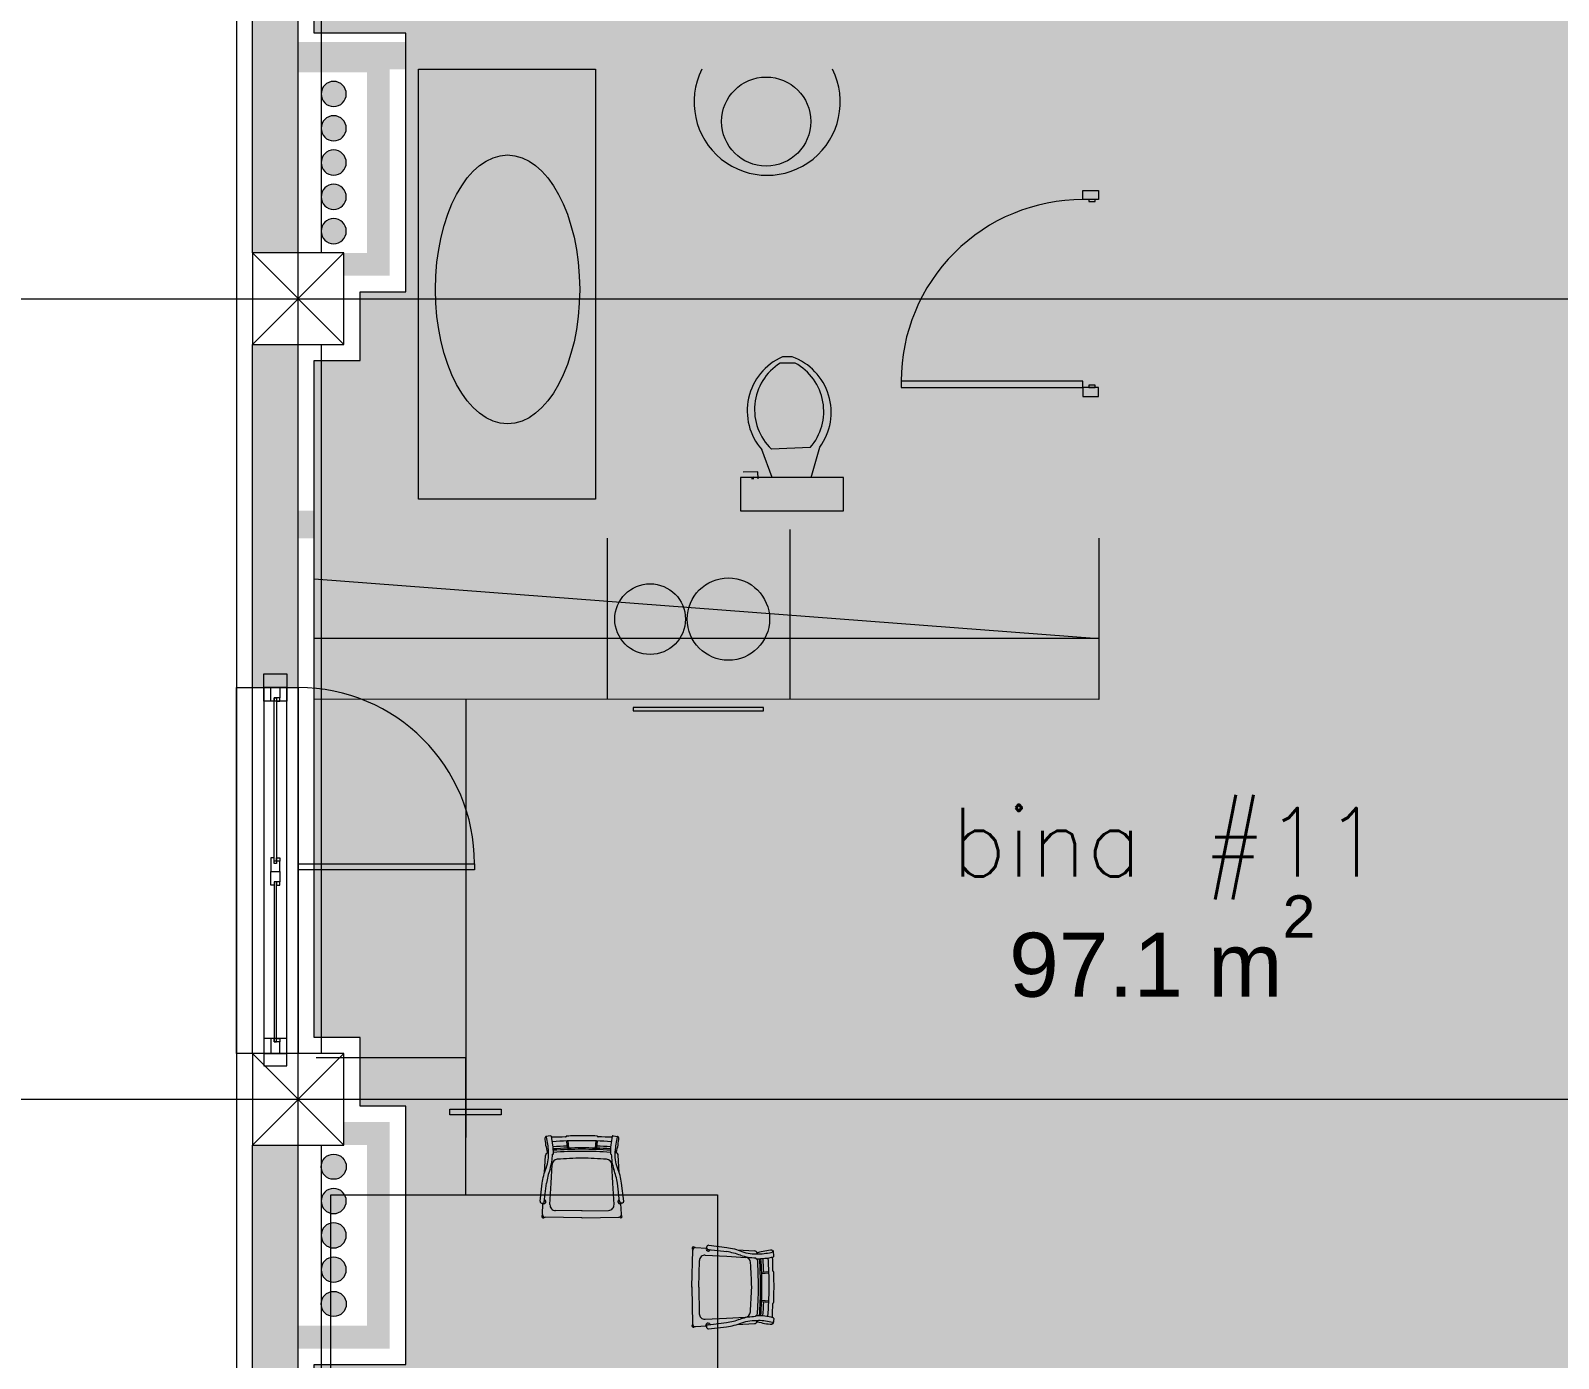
# Model space of a CAD drawing. Header units: millimetres. Extents: x 476571643 to 477489869, y 4620928210 to 4621294454.
# Drawn here: x 477215731 to 477222410, y 4621173994 to 4621179799 of the extents above; entities that cross this region are included whole.
import ezdxf

# ---------------------------------------------------------------- set-up
doc = ezdxf.new("R2010")
doc.units = ezdxf.units.MM
doc.header["$MEASUREMENT"] = 0
for name, color, linetype, lineweight in [('0. gagebebi_Pen_No__6', 6, 'Continuous', 0), ('0_Pen_No__7_Pen_No__7_Pen_No__7', 7, 'Continuous', 0), ('2D Drafting - General_Pen_No__1_Pen_No__7', 7, 'Continuous', 0), ('2D Drafting - General_Pen_No__250_Pen_No__7_Pen_No__7', 7, 'Continuous', 0), ('2D Drafting - General_Pen_No__7_Pen_No__7_Pen_No__7', 7, 'Continuous', 0), ('Annotation - Text_Pen_No__7_Pen_No__142', 142, 'Continuous', 0), ('Doors_Pen_No__7_Pen_No__7_Pen_No__7', 7, 'Continuous', 0), ('G-Anno-Nplt_Pen_No__142', 142, 'Continuous', 0), ('G-Anno-Nplt_Pen_No__151', 151, 'Continuous', 0), ('G-Anno-Nplt_Pen_No__4', 7, 'Continuous', 0), ('kar-panjara_Pen_No__7_Pen_No__7_Pen_No__7', 7, 'Continuous', 0), ('New_0_Pen_No__7', 7, 'Continuous', 0), ('New_reg_nak_Pen_No__7', 7, 'Continuous', 0), ('shaxtebi da milebi_Pen_No__1_Pen_No__1_Pen_No__1', 1, 'Continuous', 0), ('shaxtebi da milebi_Pen_No__5_Pen_No__5_Pen_No__5', 5, 'Continuous', 0), ('zoma_Pen_No__142', 142, 'Continuous', 0), ('zoma_Pen_No__5_Pen_No__5', 5, 'Continuous', 0)]:
    doc.layers.add(name, color=color, linetype=linetype, lineweight=lineweight)
doc.layers.add('shaxtebi da milebi_Pen_No__5_Pen_No__5_Pen_No__252', color=7, linetype='Continuous', lineweight=0, true_color=0x666666)
doc.layers.add('zoma', color=7, linetype='Continuous')
doc.styles.add('GENERATED_STYLE_1', font='arial.ttf')
doc.styles.add('GENERATED_STYLE_2', font='arial.ttf')
doc.dimstyles.new('GENERATED_STYLE__7', dxfattribs={"dimtxt": 200, "dimasz": 64.421331, "dimexe": 0.18, "dimexo": 3, "dimgap": 0.09, "dimtad": 1, "dimlfac": 0.001, "dimzin": 0, "dimdsep": 46, "dimtxsty": 'GENERATED_STYLE_2', "dimblk": 'ARROWHEAD_2', "dimblk1": 'ARROWHEAD_2', "dimblk2": 'ARROWHEAD_2', "dimcen": 0.09, "dimclrd": 142, "dimclre": 142, "dimclrt": 142, "dimadec": 0, "dimazin": 0, "dimtfac": 1, "dimtdec": 4, "dimtmove": 0, "dimatfit": 3, "dimfxl": 1, "dimtolj": 1, "dimtzin": 0, "dimarcsym": 0})

# ---------------------------------------------------------------- blocks, each defined once
blk = doc.blocks.new('*D1345', base_point=(476844527.1, 4621385791))
at = {"layer": 'zoma_Pen_No__142', "color": 142, "linetype": 'Continuous', "lineweight": 0, "transparency": 16777216}
for p, q in [((477215449, 4621185568.7), (477215449, 4621185527.3)), ((477215385.5, 4621185527.3), (477215512.6, 4621185527.3)), ((477215491.4, 4621185502.8), (477215406.7, 4621185551.7)), ((477215449, 4621185527.3), (477215449, 4621178627.3)), ((477215385.5, 4621178627.3), (477215512.6, 4621178627.3)), ((477215491.4, 4621178602.8), (477215406.7, 4621178651.7))]:
    blk.add_line(p, q, dxfattribs=at)
at = {"layer": 'zoma_Pen_No__142', "color": 142, "lineweight": 0, "transparency": 16777216, "insert": (477215409, 4621181811.2), "char_height": 200, "attachment_point": 7, "rotation": 90, "style": 'GENERATED_STYLE_2'}
blk.add_mtext('\\A1;{\\pql;\\fArial CYR|b0|i0|c204|p34;6.90}', dxfattribs=at)
blk = doc.blocks.new('ARROWHEAD_2')
at = {"color": 0, "linetype": 'Continuous', "lineweight": 0}
for p, q in [((0, 0), (-1, 0)), ((-0.38, -0.66), (0.38, 0.66))]:
    blk.add_line(p, q, dxfattribs=at)
blk = doc.blocks.new('*D1346', base_point=(476844527.1, 4621385791))
at = {"layer": 'zoma_Pen_No__142', "color": 142, "linetype": 'Continuous', "lineweight": 0, "transparency": 16777216}
for p, q in [((477215385.5, 4621178627.3), (477215512.6, 4621178627.3)), ((477215491.4, 4621178602.8), (477215406.7, 4621178651.7)), ((477215449, 4621178627.3), (477215449, 4621175127.3)), ((477215491.4, 4621175102.8), (477215406.7, 4621175151.7)), ((477215385.5, 4621175127.3), (477215512.6, 4621175127.3))]:
    blk.add_line(p, q, dxfattribs=at)
at = {"layer": 'zoma_Pen_No__142', "color": 142, "lineweight": 0, "transparency": 16777216, "insert": (477215409, 4621176611.2), "char_height": 200, "attachment_point": 7, "rotation": 90, "style": 'GENERATED_STYLE_2'}
blk.add_mtext('\\A1;{\\pql;\\fArial CYR|b0|i0|c204|p34;3.50}', dxfattribs=at)
blk = doc.blocks.new('*D1349', base_point=(476844527.1, 4621385791))
at = {"layer": 'zoma_Pen_No__142', "color": 142, "linetype": 'Continuous', "lineweight": 0, "transparency": 16777216}
for p, q in [((477215005.6, 4621185727.3), (477215005.6, 4621185327.3)), ((477214942, 4621185327.3), (477215069.2, 4621185327.3)), ((477215048, 4621185302.8), (477214963.2, 4621185351.7)), ((477215005.6, 4621185327.3), (477215005.7, 4621178827.3)), ((477214942.1, 4621178827.3), (477215069.2, 4621178827.3)), ((477215048, 4621178802.8), (477214963.3, 4621178851.7)), ((477215005.7, 4621178827.3), (477215005.7, 4621178427.3))]:
    blk.add_line(p, q, dxfattribs=at)
at = {"layer": 'zoma_Pen_No__142', "color": 142, "lineweight": 0, "transparency": 16777216, "char_height": 200, "attachment_point": 7, "rotation": 90.00052, "style": 'GENERATED_STYLE_2'}
for s, insert in [('\\A1;{\\pql;\\fArial CYR|b0|i0|c204|p34;6.50}', (477214965.6, 4621181811.2)), ('\\A1;{\\pql;\\fArial CYR|b0|i0|c204|p34;0.40}', (477214965.7, 4621178851.8))]:
    blk.add_mtext(s, dxfattribs=dict(at, insert=insert))
blk = doc.blocks.new('*D1350', base_point=(476844527.1, 4621385791))
at = {"layer": 'zoma_Pen_No__142', "color": 142, "linetype": 'Continuous', "lineweight": 0, "transparency": 16777216}
for p, q in [((477214942.1, 4621178827.3), (477215069.2, 4621178827.3)), ((477215048, 4621178802.8), (477214963.3, 4621178851.7)), ((477215005.7, 4621178827.3), (477215005.7, 4621178427.3)), ((477214942.1, 4621178427.3), (477215069.2, 4621178427.3)), ((477215048.1, 4621178402.8), (477214963.3, 4621178451.7)), ((477215005.7, 4621178427.3), (477215005.7, 4621175327.3))]:
    blk.add_line(p, q, dxfattribs=at)
blk = doc.blocks.new('*D1351', base_point=(476844527.1, 4621385791))
at = {"layer": 'zoma_Pen_No__142', "color": 142, "linetype": 'Continuous', "lineweight": 0, "transparency": 16777216}
for p, q in [((477214942.1, 4621178427.3), (477215069.2, 4621178427.3)), ((477215048.1, 4621178402.8), (477214963.3, 4621178451.7)), ((477215005.7, 4621178427.3), (477215005.7, 4621175327.3)), ((477215048.1, 4621175302.8), (477214963.3, 4621175351.7))]:
    blk.add_line(p, q, dxfattribs=at)
at = {"layer": 'zoma_Pen_No__142', "color": 142, "lineweight": 0, "transparency": 16777216, "char_height": 200, "attachment_point": 7, "rotation": 90.00052, "style": 'GENERATED_STYLE_2'}
for s, insert in [('\\A1;{\\pql;\\fArial CYR|b0|i0|c204|p34;3.10}', (477214965.7, 4621176611.2)), ('\\A1;{\\pql;\\fArial CYR|b0|i0|c204|p34;0.40}', (477214965.7, 4621175351.8))]:
    blk.add_mtext(s, dxfattribs=dict(at, insert=insert))
blk = doc.blocks.new('*D1352', base_point=(476844527.1, 4621385791))
at = {"layer": 'zoma_Pen_No__142', "color": 142, "linetype": 'Continuous', "lineweight": 0, "transparency": 16777216}
for p, q in [((477215005.7, 4621178427.3), (477215005.7, 4621175327.3)), ((477215048.1, 4621175302.8), (477214963.3, 4621175351.7)), ((477214942.1, 4621175327.3), (477215069.3, 4621175327.3)), ((477215005.7, 4621175327.3), (477215005.7, 4621174927.3)), ((477215048.1, 4621174902.8), (477214963.3, 4621174951.7))]:
    blk.add_line(p, q, dxfattribs=at)
blk = doc.blocks.new('*D1353', base_point=(476844527.1, 4621385791))
at = {"layer": 'zoma_Pen_No__142', "color": 142, "linetype": 'Continuous', "lineweight": 0, "transparency": 16777216}
for p, q in [((477215005.7, 4621175327.3), (477215005.7, 4621174927.3)), ((477215048.1, 4621174902.8), (477214963.3, 4621174951.7))]:
    blk.add_line(p, q, dxfattribs=at)
blk = doc.blocks.new('*D1354', base_point=(476844527.1, 4621385791))
at = {"layer": 'zoma_Pen_No__142', "color": 142, "linetype": 'Continuous', "lineweight": 0, "transparency": 16777216}
for p, q in [((477215005.7, 4621175327.3), (477215005.7, 4621174927.3)), ((477215048.1, 4621174902.8), (477214963.3, 4621174951.7)), ((477214942.1, 4621174927.3), (477215069.3, 4621174927.3)), ((477215005.7, 4621174927.3), (477215005.8, 4621168427.3)), ((477215048.1, 4621168402.8), (477214963.4, 4621168451.7)), ((477215005.8, 4621168427.3), (477215005.8, 4621168027.3))]:
    blk.add_line(p, q, dxfattribs=at)
at = {"layer": 'zoma_Pen_No__142', "color": 142, "lineweight": 0, "transparency": 16777216, "char_height": 200, "attachment_point": 7, "rotation": 90.00052, "style": 'GENERATED_STYLE_2'}
for s, insert in [('\\A1;{\\pql;\\fArial CYR|b0|i0|c204|p34;6.50}', (477214965.7, 4621171411.2)), ('\\A1;{\\pql;\\fArial CYR|b0|i0|c204|p34;0.40}', (477214965.8, 4621168451.8))]:
    blk.add_mtext(s, dxfattribs=dict(at, insert=insert))
blk = doc.blocks.new('*D1355', base_point=(476844527.1, 4621385791))
at = {"layer": 'zoma_Pen_No__142', "color": 142, "linetype": 'Continuous', "lineweight": 0, "transparency": 16777216}
for p, q in [((477215005.7, 4621174927.3), (477215005.8, 4621168427.3)), ((477214942.2, 4621168427.3), (477215069.3, 4621168427.3)), ((477215048.1, 4621168402.8), (477214963.4, 4621168451.7)), ((477215005.8, 4621168427.3), (477215005.8, 4621168027.3)), ((477214942.2, 4621168027.3), (477215069.3, 4621168027.3)), ((477214963.4, 4621168051.7), (477215048.1, 4621168002.8)), ((477215005.8, 4621168027.3), (477215005.8, 4621167985.8))]:
    blk.add_line(p, q, dxfattribs=at)
blk = doc.blocks.new('*D1356', base_point=(476844527.1, 4621385791))
at = {"layer": 'zoma_Pen_No__142', "color": 142, "linetype": 'Continuous', "lineweight": 0, "transparency": 16777216}
for p, q in [((477214502.8, 4621185838.7), (477214502.8, 4621185797.3)), ((477214439.3, 4621185797.3), (477214566.4, 4621185797.3)), ((477214545.2, 4621185772.8), (477214460.4, 4621185821.7)), ((477214502.8, 4621185797.3), (477214503, 4621168027.3)), ((477214439.4, 4621168027.3), (477214566.6, 4621168027.3)), ((477214460.6, 4621168051.7), (477214545.4, 4621168002.8)), ((477214503, 4621168027.3), (477214503, 4621167985.8))]:
    blk.add_line(p, q, dxfattribs=at)
at = {"layer": 'zoma_Pen_No__142', "color": 142, "lineweight": 0, "transparency": 16777216, "insert": (477214462.9, 4621176570.3), "char_height": 200, "attachment_point": 7, "rotation": 90.00052, "style": 'GENERATED_STYLE_2'}
blk.add_mtext('\\A1;{\\pql;\\fArial CYR|b0|i0|c204|p34;17.77}', dxfattribs=at)
blk = doc.blocks.new('*D1381', base_point=(476844527.1, 4621385791))
at = {"layer": 'zoma_Pen_No__142', "color": 142, "linetype": 'Continuous', "lineweight": 0, "transparency": 16777216}
for p, q in [((477240444.6, 4621185727.3), (477240317.5, 4621185727.3)), ((477240423.4, 4621185702.8), (477240338.7, 4621185751.7)), ((477240381, 4621168027.3), (477240381, 4621185727.3)), ((477240444.6, 4621168027.3), (477240317.5, 4621168027.3)), ((477240338.7, 4621168051.7), (477240423.4, 4621168002.8)), ((477240381, 4621167985.8), (477240381, 4621168027.3))]:
    blk.add_line(p, q, dxfattribs=at)
at = {"layer": 'zoma_Pen_No__142', "color": 142, "lineweight": 0, "transparency": 16777216, "insert": (477240341, 4621176535.3), "char_height": 200, "attachment_point": 7, "rotation": 90, "style": 'GENERATED_STYLE_2'}
blk.add_mtext('\\A1;{\\pql;\\fArial CYR|b0|i0|c204|p34;17.70}', dxfattribs=at)

msp = doc.modelspace()

# ---------------------------------------------------------------- hatches: boundary and pattern name
at = {"layer": '2D Drafting - General_Pen_No__250_Pen_No__7_Pen_No__7', "linetype": 'Continuous', "lineweight": 0}
for points in [[(477216901.121, 4621185327.272), (477216701.121, 4621185327.272), (477216701.121, 4621178827.272), (477216901.121, 4621178827.272)], [(477220401.24, 4621179100.108), (477220401.24, 4621179850.52), (477220281.24, 4621179850.52), (477220281.24, 4621179100.105)], [(477216901.121, 4621179717.46), (477217301.121, 4621179717.46), (477217301.121, 4621178727.272), (477217201.121, 4621178727.272), (477217101.121, 4621178727.272), (477217101.121, 4621178827.272), (477217201.121, 4621178827.272), (477217201.121, 4621179617.272), (477216901.121, 4621179617.272)], [(477220281.24, 4621179750.108), (477216901.24, 4621179750.108), (477216901.24, 4621179630.108), (477220281.24, 4621179630.108)], [(477216901.121, 4621178427.272), (477216901.121, 4621176927.274), (477216701.121, 4621176927.274), (477216701.121, 4621178427.272)], [(477216901.121, 4621177580.108), (477220401.24, 4621177580.108), (477220401.24, 4621178200.108), (477220281.24, 4621178200.108), (477220281.24, 4621177700.108), (477216901.121, 4621177700.108)], [(477216901.121, 4621174037.084), (477217301.121, 4621174037.084), (477217301.121, 4621175027.272), (477217201.121, 4621175027.272), (477217101.121, 4621175027.272), (477217101.121, 4621174927.272), (477217201.121, 4621174927.272), (477217201.121, 4621174137.272), (477216901.121, 4621174137.272)], [(477216901.121, 4621174927.272), (477216701.121, 4621174927.272), (477216701.121, 4621168427.272), (477216901.121, 4621168427.272)]]:
    msp.add_hatch(color=7, dxfattribs=at).paths.add_polyline_path(points)
at = {"layer": 'G-Anno-Nplt_Pen_No__151', "linetype": 'Continuous', "lineweight": 0, "true_color": 0x1f2f3f}
msp.add_hatch(color=169, dxfattribs=at).paths.add_polyline_path([(477216971.12, 4621173967.084), (477217371.121, 4621173967.084), (477217371.121, 4621175097.272), (477217171.121, 4621175097.272), (477217171.121, 4621175397.272), (477216971.12, 4621175397.272), (477216971.12, 4621178357.272), (477217171.121, 4621178357.272), (477217171.121, 4621178527.272), (477217171.121, 4621178657.272), (477217371.121, 4621178657.272), (477217371.121, 4621179787.46), (477216971.121, 4621179787.46), (477216971.121, 4621184357.272), (477220471.302, 4621184357.272), (477220471.302, 4621185457.272), (477223531.121, 4621185457.272), (477223531.121, 4621185257.272), (477223531.121, 4621181520.891), (477223601.24, 4621181520.891), (477223601.24, 4621180170.843), (477223531.121, 4621180170.843), (477223531.121, 4621178597.272), (477223231.121, 4621178597.272), (477223231.121, 4621177617.084), (477223631.121, 4621177617.084), (477223631.121, 4621175397.272), (477223531.121, 4621175397.272), (477223531.121, 4621174857.272), (477223631.121, 4621174857.272), (477223631.121, 4621169997.272), (477216971.12, 4621169997.272)])
at = {"layer": 'shaxtebi da milebi_Pen_No__1_Pen_No__1_Pen_No__1', "linetype": 'Continuous', "lineweight": 0}
for points in [[(477217056.121, 4621178977.272, -1), (477217056.121, 4621178867.272, -1)], [(477217056.121, 4621174777.272, 1), (477217056.121, 4621174887.272, 1)]]:
    msp.add_hatch(color=1, dxfattribs=at).paths.add_polyline_path(points)
at = {"layer": 'shaxtebi da milebi_Pen_No__5_Pen_No__5_Pen_No__252', "linetype": 'Continuous', "lineweight": 0, "true_color": 0x666666}
for points in [[(477217056.121, 4621179577.272, 1), (477217056.121, 4621179467.272, 1)], [(477217056.121, 4621174177.272, -1), (477217056.121, 4621174287.272, -1)]]:
    msp.add_hatch(color=251, dxfattribs=at).paths.add_polyline_path(points)
at = {"layer": 'shaxtebi da milebi_Pen_No__5_Pen_No__5_Pen_No__5', "linetype": 'Continuous', "lineweight": 0}
for points in [[(477217056.121, 4621179427.272, 1), (477217056.121, 4621179317.272, 1)], [(477217056.121, 4621179277.272, 1), (477217056.121, 4621179167.272, 1)], [(477217056.121, 4621179127.272, 1), (477217056.121, 4621179017.272, 1)], [(477217056.121, 4621174737.272, 1), (477217056.121, 4621174627.272, 1)], [(477217056.121, 4621174587.272, 1), (477217056.121, 4621174477.272, 1)], [(477217056.121, 4621174437.272, 1), (477217056.121, 4621174327.272, 1)]]:
    msp.add_hatch(color=5, dxfattribs=at).paths.add_polyline_path(points)

# ---------------------------------------------------------------- linework, layer by layer
at = {"layer": '0. gagebebi_Pen_No__6', "color": 6, "linetype": 'Continuous', "lineweight": 0, "flags": 128}
msp.add_lwpolyline([(477216901.592, 4621176130.296), (477216901.591, 4621176156.963), (477217671.902, 4621176156.997), (477217671.903, 4621176130.33)], close=True, dxfattribs=at)
at = {"layer": '0. gagebebi_Pen_No__6', "color": 6, "linetype": 'Continuous', "lineweight": 0}
msp.add_arc((477216901.591, 4621176156.963), 770.311, 0.0025314, 89.9993517, dxfattribs=at)
at = {"layer": '0_Pen_No__7_Pen_No__7_Pen_No__7', "color": 7, "linetype": 'Continuous', "lineweight": 0}
for p, q in [((477218973.631, 4621177846.159), (477218927.312, 4621177967.214)), ((477219139.282, 4621177976.481), (477218969.706, 4621177969.067)), ((477219143.54, 4621177846.159), (477219181.675, 4621177978.334)), ((477218910.285, 4621177870.901), (477218846.694, 4621177868.121)), ((477218847.621, 4621177846.924), (477218890.015, 4621177848.778)), ((477218885.346, 4621177837.955), (477218884.883, 4621177848.553)), ((477218890.015, 4621177848.778), (477218890.478, 4621177838.179)), ((477218911.675, 4621177839.106), (477218910.285, 4621177870.901))]:
    msp.add_line(p, q, dxfattribs=at)
at = {"layer": '0_Pen_No__7_Pen_No__7_Pen_No__7', "color": 7, "linetype": 'Continuous', "lineweight": 0, "flags": 128}
for points in [[(477219060.892, 4621178372.92), (477219017.802, 4621178372.92)], [(477219073.105, 4621178345.621), (477219007.945, 4621178345.621)]]:
    msp.add_lwpolyline(points, dxfattribs=at)
msp.add_lwpolyline([(477218835.038, 4621177700.108), (477219285.475, 4621177700.108), (477219285.475, 4621177846.159), (477218835.038, 4621177846.159)], close=True, dxfattribs=at)
at = {"layer": '0_Pen_No__7_Pen_No__7_Pen_No__7', "color": 7, "linetype": 'Continuous', "lineweight": 0}
msp.add_circle((477218946.778, 4621179401.607), 194.708, dxfattribs=at)
for centre, radius, start, end in [((477218951.094, 4621179486.092), 319.521, 153.2098825, 26.7901175), ((477219122.073, 4621178136.719), 258.192, 113.8191837, 221.0340773), ((477218972.867, 4621178130.196), 258.193, 323.9724701, 70.0664543), ((477219136.276, 4621178142.371), 240.373, 122.2682773, 226.135453), ((477218958.225, 4621178134.587), 240.373, 318.871088, 61.450167)]:
    msp.add_arc(centre, radius, start, end, dxfattribs=at)
at = {"layer": '2D Drafting - General_Pen_No__1_Pen_No__7', "color": 7, "linetype": 'Continuous', "lineweight": 0}
for p, q in [((477216701.121, 4621178427.272), (477217101.121, 4621178827.272)), ((477217101.121, 4621178427.272), (477216701.121, 4621178827.272)), ((477216701.121, 4621174927.272), (477217101.121, 4621175327.272)), ((477217101.121, 4621174927.272), (477216701.121, 4621175327.272))]:
    msp.add_line(p, q, dxfattribs=at)
at = {"layer": '2D Drafting - General_Pen_No__1_Pen_No__7', "color": 7, "linetype": 'Continuous', "lineweight": 0, "flags": 128}
for points in [[(477216701.121, 4621178827.272), (477216701.121, 4621185327.272), (477217001.121, 4621185327.272), (477217001.121, 4621178827.272)], [(477216701.121, 4621178427.272), (477217101.121, 4621178427.272), (477217101.121, 4621178827.272), (477216701.121, 4621178827.272)], [(477216701.121, 4621175327.272), (477216701.121, 4621178427.272), (477217001.121, 4621178427.272), (477217001.121, 4621175327.272)], [(477216701.121, 4621174927.272), (477217101.121, 4621174927.272), (477217101.121, 4621175327.272), (477216701.121, 4621175327.272)], [(477216701.121, 4621168427.272), (477216701.121, 4621174927.272), (477217001.121, 4621174927.272), (477217001.121, 4621168427.272)]]:
    msp.add_lwpolyline(points, close=True, dxfattribs=at)
at = {"layer": '2D Drafting - General_Pen_No__7_Pen_No__7_Pen_No__7', "color": 7, "linetype": 'Continuous', "lineweight": 0}
msp.add_arc((477220331.27, 4621178266.284), 794.311, 89.9998025, 180.001484, dxfattribs=at)
at = {"layer": 'Doors_Pen_No__7_Pen_No__7_Pen_No__7', "color": 7, "linetype": 'Continuous', "lineweight": 0, "flags": 128}
for points in [[(477220399.005, 4621179100.108), (477220399.006, 4621179060.597), (477220331.273, 4621179060.595), (477220331.272, 4621179100.106)], [(477220384.606, 4621179051.707), (477220384.606, 4621179060.596), (477220357.939, 4621179060.596), (477220357.94, 4621179051.707)], [(477220331.271, 4621178239.617), (477220331.27, 4621178266.284), (477219536.959, 4621178266.263), (477219536.96, 4621178239.597)], [(477220399.005, 4621178200.108), (477220399.004, 4621178239.619), (477220331.271, 4621178239.617), (477220331.272, 4621178200.106)], [(477220384.604, 4621178239.618), (477220384.604, 4621178248.507), (477220357.937, 4621178248.507), (477220357.937, 4621178239.618)]]:
    msp.add_lwpolyline(points, close=True, dxfattribs=at)
at = {"layer": 'G-Anno-Nplt_Pen_No__4', "color": 7, "linetype": 'Continuous', "lineweight": 0, "flags": 128}
msp.add_lwpolyline([(477216971.12, 4621169997.272), (477216971.12, 4621173967.084), (477217371.121, 4621173967.084), (477217371.121, 4621175097.272), (477217171.121, 4621175097.272), (477217171.121, 4621175397.272), (477216971.12, 4621175397.272), (477216971.12, 4621178357.272), (477217171.121, 4621178357.272), (477217171.121, 4621178527.272), (477217171.121, 4621178657.272), (477217371.121, 4621178657.272), (477217371.121, 4621179787.46), (477216971.121, 4621179787.46), (477216971.121, 4621184357.272)], dxfattribs=at)
at = {"layer": 'kar-panjara_Pen_No__7_Pen_No__7_Pen_No__7', "color": 7, "linetype": 'Continuous', "lineweight": 0, "flags": 128}
for points in [[(477216751.073, 4621176867.599), (477216751.073, 4621176987.599), (477216851.073, 4621176987.599), (477216851.073, 4621176867.599)], [(477216851.072, 4621175327.272), (477216851.016, 4621176927.274), (477216751.072, 4621176927.274), (477216751.127, 4621175327.272)], [(477216820.957, 4621176927.274), (477216820.957, 4621176882.274), (477216805.957, 4621176882.274), (477216795.957, 4621176882.274), (477216795.957, 4621176867.599), (477216780.957, 4621176867.599), (477216780.957, 4621176927.274)], [(477216805.957, 4621176882.274), (477216805.957, 4621176158.433), (477216795.957, 4621176158.433), (477216795.957, 4621176882.274)], [(477216820.957, 4621176867.599), (477216820.957, 4621176882.274), (477216805.957, 4621176882.274), (477216805.957, 4621176867.599)], [(477216820.957, 4621176122.702), (477216820.957, 4621176167.702), (477216805.957, 4621176167.702), (477216795.957, 4621176167.702), (477216795.957, 4621176182.702), (477216780.957, 4621176182.702), (477216780.957, 4621176122.702)], [(477216820.957, 4621176182.702), (477216820.957, 4621176167.702), (477216805.957, 4621176167.702), (477216805.957, 4621176182.702)], [(477216820.957, 4621176122.702), (477216820.957, 4621176077.702), (477216805.957, 4621176077.702), (477216795.957, 4621176077.702), (477216795.957, 4621176062.702), (477216780.957, 4621176062.702), (477216780.957, 4621176122.702)], [(477216805.957, 4621175377.702), (477216805.957, 4621176077.702), (477216795.957, 4621176077.702), (477216795.957, 4621175377.702)], [(477216820.957, 4621176062.702), (477216820.957, 4621176077.702), (477216805.957, 4621176077.702), (477216805.957, 4621176062.702)], [(477216751.073, 4621175392.702), (477216751.073, 4621175272.702), (477216851.073, 4621175272.702), (477216851.073, 4621175392.702)], [(477216820.957, 4621175327.272), (477216820.957, 4621175377.702), (477216805.957, 4621175377.702), (477216795.957, 4621175377.702), (477216795.957, 4621175392.702), (477216780.957, 4621175392.702), (477216780.957, 4621175327.272)], [(477216820.957, 4621175392.702), (477216820.957, 4621175377.702), (477216805.957, 4621175377.702), (477216805.957, 4621175392.702)]]:
    msp.add_lwpolyline(points, close=True, dxfattribs=at)
at = {"layer": 'New_0_Pen_No__7', "color": 7, "linetype": 'Continuous', "lineweight": 0}
for p, q in [((477217978.884, 4621174959.2), (477217982.56, 4621174960.137)), ((477217982.486, 4621174960.428), (477217982.56, 4621174960.137)), ((477218004.314, 4621174966.904), (477217983.158, 4621174964.381)), ((477218073.046, 4621174965.276), (477218071.783, 4621174963.649)), ((477218073.958, 4621174944.743), (477218076.847, 4621174913.458)), ((477218080.043, 4621174945.053), (477218082.939, 4621174913.677)), ((477218201.79, 4621174945.187), (477218198.962, 4621174913.805)), ((477218207.875, 4621174944.89), (477218205.055, 4621174913.599)), ((477218208.742, 4621174965.425), (477218210.008, 4621174963.802)), ((477218277.47, 4621174967.205), (477218298.632, 4621174964.729)), ((477218299.312, 4621174960.778), (477218299.239, 4621174960.486)), ((477218302.917, 4621174959.557), (477218299.239, 4621174960.486)), ((477217978.054, 4621174807.398), (477217981.895, 4621174881.941)), ((477218014.526, 4621174887.335), (477218012.492, 4621174887.32)), ((477218267.434, 4621174887.614), (477218269.467, 4621174887.603)), ((477218304.081, 4621174807.757), (477218300.076, 4621174882.292)), ((477218006.52, 4621174760.094), (477218010.733, 4621174841.854)), ((477218276.575, 4621174760.391), (477218272.182, 4621174842.142)), ((477217976.735, 4621174679.422), (477217986.006, 4621174760.071)), ((477218001.704, 4621174666.62), (477218006.52, 4621174760.094)), ((477218281.597, 4621174666.929), (477218276.575, 4621174760.391)), ((477218305.683, 4621174679.785), (477218296.234, 4621174760.413)), ((477217981.972, 4621174685.224), (477217980.87, 4621174686.141)), ((477218300.433, 4621174685.575), (477218301.533, 4621174686.494)), ((477217968.61, 4621174624.108), (477217971.064, 4621174671.727)), ((477218140.753, 4621174608.673), (477217980.568, 4621174611.309)), ((477218142.215, 4621174639.103), (477218025.619, 4621174641.022)), ((477218141.147, 4621174639.102), (477218257.738, 4621174641.278)), ((477218141.821, 4621174608.674), (477218302, 4621174611.663)), ((477218313.93, 4621174624.488), (477218311.371, 4621174672.102)), ((477218638.27, 4621174479.058), (477218685.878, 4621174476.411)), ((477218622.137, 4621174306.979), (477218625.422, 4621174467.152)), ((477218652.561, 4621174305.393), (477218654.953, 4621174421.981)), ((477218680.647, 4621174445.793), (477218774.101, 4621174440.597)), ((477218693.551, 4621174470.709), (477218774.161, 4621174461.112)), ((477218699.331, 4621174465.449), (477218700.253, 4621174466.547)), ((477218774.101, 4621174440.597), (477218855.843, 4621174436.053)), ((477218821.52, 4621174468.871), (477218896.047, 4621174464.728)), ((477218901.308, 4621174432.076), (477218901.301, 4621174434.11)), ((477218973.318, 4621174467.426), (477218974.24, 4621174463.747)), ((477218974.531, 4621174463.82), (477218974.24, 4621174463.747)), ((477218980.918, 4621174441.965), (477218978.481, 4621174463.132)), ((477218958.475, 4621174372.411), (477218927.179, 4621174369.65)), ((477218958.761, 4621174366.326), (477218927.373, 4621174363.556)), ((477218979.011, 4621174373.241), (477218977.39, 4621174374.51)), ((477218622.134, 4621174305.911), (477218624.474, 4621174145.721)), ((477218652.564, 4621174306.462), (477218654.268, 4621174189.863)), ((477218958.08, 4621174238.496), (477218926.8, 4621174241.442)), ((477218958.402, 4621174244.579), (477218927.031, 4621174247.534)), ((477218978.611, 4621174237.545), (477218976.982, 4621174236.285)), ((477218679.822, 4621174165.9), (477218773.304, 4621174170.543)), ((477218692.58, 4621174141.763), (477218773.246, 4621174150.884)), ((477218698.392, 4621174146.989), (477218699.307, 4621174145.885)), ((477218773.304, 4621174170.543), (477218855.072, 4621174174.605)), ((477218820.558, 4621174142.845), (477218895.108, 4621174146.549)), ((477218900.562, 4621174179.169), (477218900.543, 4621174177.136)), ((477218972.362, 4621174143.395), (477218973.306, 4621174147.069)), ((477218973.597, 4621174146.994), (477218973.306, 4621174147.069)), ((477218980.112, 4621174168.811), (477218977.55, 4621174147.659)), ((477218637.251, 4621174133.74), (477218684.874, 4621174136.105))]:
    msp.add_line(p, q, dxfattribs=at)
for points in [[(477218201.24, 4621177750.108), (477217426.643, 4621177750.108), (477217426.643, 4621179630.108), (477218201.24, 4621179630.108)], [(477218365.702, 4621176840.329), (477218365.702, 4621176825.499), (477218935.175, 4621176825.499), (477218935.175, 4621176840.329)], [(477217564.272, 4621175084.545), (477217787.768, 4621175084.545), (477217787.768, 4621175059.729), (477217564.272, 4621175059.729)], [(477217043.289, 4621174709.046), (477218733.527, 4621174709.046), (477218733.527, 4621173863.585), (477217043.289, 4621173863.585)]]:
    msp.add_lwpolyline(points, close=True, dxfattribs=at)
for points in [[(477219051.194, 4621176874.982), (477219051.194, 4621177618.639)], [(477220401.24, 4621177580.108), (477220401.24, 4621177074.982), (477220401.24, 4621176874.982), (477216971.12, 4621176876.763)], [(477218251.194, 4621177580.108), (477218251.194, 4621176874.982)], [(477216971.12, 4621177401.993), (477220401.24, 4621177141.299)], [(477220401.24, 4621177141.299), (477216971.12, 4621177141.299)], [(477217633.289, 4621176874.982), (477217633.289, 4621174959.872)], [(477217633.289, 4621174709.046), (477217633.289, 4621175309.046), (477216979.123, 4621175309.046)], [(477217958.593, 4621174681.508), (477217967.622, 4621174760.051)], [(477218323.82, 4621174681.91), (477218314.618, 4621174760.433)], [(477218695.71, 4621174488.842), (477218774.216, 4621174479.495)], [(477218694.632, 4621174123.617), (477218773.192, 4621174132.5)]]:
    msp.add_lwpolyline(points, dxfattribs=at)
for points in [[(477217967.677, 4621174760.051, -0.05838097), (477217984.738, 4621174826.76, 0.11288216), (477217995.161, 4621174899.566)], [(477218314.563, 4621174760.433, 0.05838097), (477218297.355, 4621174827.104, -0.11288216), (477218286.771, 4621174899.888)], [(477217967.21, 4621174672.344), (477217969.533, 4621174672.015, -0.08130171), (477217974.877, 4621174670.343)], [(477218315.223, 4621174672.728), (477218312.901, 4621174672.393, 0.08130171), (477218307.561, 4621174670.71)], [(477218686.511, 4621174480.262), (477218686.172, 4621174477.941, -0.08130171), (477218684.479, 4621174472.604)], [(477218774.215, 4621174479.44, -0.05838097), (477218840.854, 4621174462.109, 0.11288216), (477218913.618, 4621174451.391)], [(477218773.192, 4621174132.556, 0.05838097), (477218839.932, 4621174149.493, -0.11288216), (477218912.758, 4621174159.782)], [(477218685.484, 4621174132.251), (477218685.159, 4621174134.574, 0.08130171), (477218683.497, 4621174139.921)]]:
    msp.add_lwpolyline(points, format="xyb", dxfattribs=at)
for centre, radius in [((477218439.475, 4621177226.409), 154.555), ((477218781.613, 4621177226.409), 179.972)]:
    msp.add_circle(centre, radius, dxfattribs=at)
for centre, radius, start, end in [((477218256.224, 4621174975.913), 277.843, 183.4485972, 196.8471691), ((477217985.079, 4621174962.021), 3.044, 129.1590428, 211.547831), ((477217983.518, 4621174961.359), 3.044, 14.4114473, 96.800229), ((477217716.187, 4621174892.663), 279.06, 1.4175903, 14.411445), ((477218004.675, 4621174963.882), 3.044, 14.411451, 96.8002253), ((477217737.343, 4621174895.186), 279.06, 358.754779, 14.411445), ((477218593.05, 4621151747.862), 23220.515, 91.292078, 91.4424412), ((477218141.19, 4621173191.154), 1755.051, 85.8151512, 94.2038317), ((477218069.379, 4621174965.516), 3.044, 271.2920686, 322.1686522), ((477218075.45, 4621174963.409), 3.044, 91.2628998, 142.1686439), ((477218587.165, 4621151751.577), 23220.515, 91.101231, 91.2629052), ((477217745.791, 4621151750.65), 23220.515, 88.8633845, 89.0250587), ((477218206.342, 4621174963.553), 3.044, 37.9576279, 88.8633871), ((477218212.408, 4621174965.674), 3.044, 217.9576147, 268.8342113), ((477217739.914, 4621151746.922), 23220.515, 88.6838475, 88.8342108), ((477218544.598, 4621174896.075), 279.06, 165.7148449, 181.3715108), ((477218277.116, 4621174964.182), 3.044, 83.3260495, 165.7148417), ((477218565.76, 4621174893.599), 279.06, 165.7148449, 178.7086996), ((477218025.541, 4621174975.659), 277.843, 343.2791207, 356.6776923), ((477218298.278, 4621174961.706), 3.044, 83.326055, 165.7148571), ((477218296.715, 4621174962.364), 3.044, 328.5784578, 50.9672479), ((477217994.053, 4621174881.314), 12.174, 98.199917, 177.0503594), ((477217993.218, 4621174896.271), 3.044, 196.847175, 273.1356676), ((477219260.972, 4621151754.587), 23173.34, 93.1302774, 93.1356583), ((477217748.581, 4621174895.022), 264.024, 343.5390002, 358.3283469), ((477218014.512, 4621174889.161), 1.826, 270.4305944, 358.7547784), ((477218142.884, 4621173159.65), 1764.182, 92.1725351, 94.145759), ((477218142.884, 4621173159.65), 1755.051, 85.9805312, 94.1457586), ((477218142.884, 4621173159.65), 1748.964, 85.9745934, 94.1516964), ((477218142.884, 4621173159.65), 1739.833, 85.957384, 94.1689058), ((477218142.884, 4621173159.65), 1764.182, 85.9805311, 87.9537551), ((477218267.443, 4621174889.44), 1.826, 181.3715146, 269.6956885), ((477218533.361, 4621174895.886), 264.024, 181.797943, 196.5872897), ((477217071.975, 4621151752.174), 23173.34, 86.9906224, 86.9960034), ((477218288.721, 4621174896.597), 3.044, 266.9906233, 343.2791259), ((477218287.919, 4621174881.638), 12.174, 3.0759322, 81.926371), ((477218260.895, 4621174720.597), 277.599, 158.9717423, 171.8248014), ((477218035.049, 4621174840.601), 24.348, 93.0407609, 177.0503585), ((477219261.405, 4621151754.595), 23142.905, 92.7745716, 93.0407614), ((477217072.401, 4621151752.182), 23142.905, 87.0855282, 87.3517179), ((477218247.869, 4621174840.836), 24.348, 3.0759323, 87.0855285), ((477218021.433, 4621174720.333), 277.599, 8.3014885, 21.1545476), ((477217967.785, 4621174681.518), 9.192, 180.0631485, 0.0631428), ((477217974.753, 4621174679.534), 9.192, 270.7747726, 38.2461016), ((477217978.657, 4621174687.633), 1.085, 199.9233517, 284.2624949), ((477217979.465, 4621174684.453), 2.196, 50.2383051, 104.262529), ((477218307.665, 4621174679.901), 9.192, 141.8801878, 269.3515179), ((477218302.941, 4621174684.809), 2.196, 75.863781, 129.887992), ((477218303.743, 4621174687.991), 1.085, 255.8637549, 340.2029471), ((477218314.628, 4621174681.9), 9.192, 180.0631428, 0.0631485), ((477217971.872, 4621174615.17), 6.087, 118.5762281, 327.5312544), ((477217980.768, 4621174623.481), 12.174, 177.0503574, 269.0571304), ((477218026.02, 4621174665.367), 24.348, 177.0503574, 269.0571305), ((477218141.253, 4621174639.104), 30.436, 269.0571453, 271.0691748), ((477218141.28, 4621174614.752), 6.087, 269.0571453, 271.0691748), ((477218257.284, 4621174665.622), 24.348, 271.0691589, 3.075932), ((477218301.773, 4621174623.835), 12.174, 271.069162, 3.0759331), ((477218310.687, 4621174615.544), 6.087, 212.595042, 61.5500548), ((477218629.319, 4621174475.832), 6.087, 28.3440821, 237.2991044), ((477218637.594, 4621174466.903), 12.174, 86.8182052, 178.8249864), ((477218695.682, 4621174479.65), 9.192, 89.8309948, 269.8309948), ((477218679.296, 4621174421.482), 24.348, 86.8182074, 178.8249796), ((477218693.67, 4621174472.691), 9.192, 180.5426167, 308.0139563), ((477218698.57, 4621174467.959), 2.196, 320.0061406, 14.0303634), ((477218701.754, 4621174468.754), 1.085, 109.691201, 194.0303859), ((477218733.573, 4621174186.385), 277.599, 68.7395923, 81.5926516), ((477218910.072, 4621174697.988), 264.024, 253.3068501, 268.0961967), ((477218854.492, 4621174411.742), 24.348, 2.8086094, 86.818207), ((477195763.706, 4621173278.936), 23142.905, 2.5424216, 2.8086114), ((477218895.371, 4621174452.573), 12.174, 7.9677712, 86.8182075), ((477218903.134, 4621174432.083), 1.826, 180.1984666, 268.5226272), ((477218910.282, 4621174709.225), 279.06, 268.5226289, 284.179295), ((477218910.331, 4621174453.347), 3.044, 106.6150179, 182.90352), ((477195763.7, 4621173279.363), 23173.34, 2.8981409, 2.9035219), ((477217173.117, 4621174310.719), 1739.833, 355.7252338, 3.9367557), ((477218988.907, 4621174190.021), 277.843, 93.2164476, 106.6150194), ((477218907.845, 4621174730.391), 279.06, 271.1854398, 284.1792945), ((477217173.117, 4621174310.719), 1748.964, 355.7424432, 3.9195463), ((477217173.117, 4621174310.719), 1755.051, 355.7483811, 3.9136084), ((477217173.117, 4621174310.719), 1764.182, 1.9403845, 3.9136085), ((477217204.628, 4621174312.285), 1755.051, 355.583001, 3.9716815), ((477218976.113, 4621174461.22), 3.044, 38.9269047, 121.3156872), ((477195759.681, 4621173947.313), 23220.515, 1.0599285, 1.2102918), ((477218975.457, 4621174462.784), 3.044, 284.1792933, 6.5680839), ((477218977.894, 4621174441.617), 3.044, 284.1792897, 6.5680874), ((477218979.267, 4621174376.906), 3.044, 181.0599364, 231.9365113), ((477218977.135, 4621174370.844), 3.044, 1.0307456, 51.9365033), ((477195763.42, 4621173953.183), 23220.515, 0.8690812, 1.0307554), ((477218628.214, 4621174306.427), 6.087, 178.8249776, 180.8370025), ((477218652.566, 4621174306.355), 30.436, 178.8249817, 180.8370118), ((477195770.163, 4621175467.931), 23142.905, 356.8533781, 357.1195678), ((477195765.902, 4621174794.553), 23220.515, 358.6312341, 358.7929083), ((477217173.117, 4621174310.719), 1764.182, 355.7483811, 357.721605), ((477195762.198, 4621174800.445), 23220.515, 358.4516977, 358.602061), ((477218978.845, 4621174233.878), 3.044, 127.7254826, 178.6020551), ((477218976.749, 4621174239.953), 3.044, 307.7254825, 358.6312375), ((477218628.319, 4621174137.019), 6.087, 122.3628861, 331.3179063), ((477218636.647, 4621174145.899), 12.174, 180.8370091, 272.8437827), ((477218678.614, 4621174190.218), 24.348, 180.837009, 272.8437827), ((477218692.688, 4621174139.78), 9.192, 51.6480321, 179.1193736), ((477218694.659, 4621174132.809), 9.192, 89.8309954, 269.8309939), ((477218697.616, 4621174144.483), 2.196, 345.6316185, 39.6558511), ((477218700.795, 4621174143.669), 1.085, 165.6316235, 249.9707914), ((477218734.28, 4621174425.846), 277.599, 278.0693384, 290.9223977), ((477218907.758, 4621173913.21), 264.024, 91.5657927, 106.3551393), ((477218853.864, 4621174198.924), 24.348, 272.8437818, 356.8533779), ((477218894.504, 4621174158.708), 12.174, 272.8437842, 351.6942221), ((477218902.388, 4621174179.152), 1.826, 91.139361, 179.4635296), ((477218907.901, 4621173901.973), 279.06, 75.4826948, 91.1393607), ((477218909.459, 4621174157.845), 3.044, 176.758476, 253.0469698), ((477195770.157, 4621175468.359), 23173.34, 356.7584684, 356.7638493), ((477218989.587, 4621174420.703), 277.843, 253.04697, 266.4455417), ((477218905.339, 4621173880.821), 279.06, 75.4826948, 88.4765496), ((477218975.194, 4621174149.585), 3.044, 238.3463046, 320.7350917), ((477218974.529, 4621174148.025), 3.044, 353.0938983, 75.4826954), ((477218977.091, 4621174169.177), 3.044, 353.0938983, 75.4826954)]:
    msp.add_arc(centre, radius, start, end, dxfattribs=at)
msp.add_ellipse((477217816.213, 4621178667.745), major_axis=(0, 587.679), ratio=0.5365872, dxfattribs=at)
at = {"layer": 'New_reg_nak_Pen_No__7', "color": 7, "linetype": 'Continuous', "lineweight": 0, "flags": 128}
msp.add_lwpolyline([(477223601.121, 4621185727.272), (477223601.121, 4621185797.272), (477216631.12, 4621185797.272), (477216631.38, 4621168027.272), (477217801.122, 4621168027.272)], dxfattribs=at)
msp.add_lwpolyline([(477216901.099, 4621175327.272), (477216631.077, 4621175327.272), (477216631.077, 4621176927.274), (477216901.099, 4621176927.274)], close=True, dxfattribs=at)
at = {"layer": 'shaxtebi da milebi_Pen_No__1_Pen_No__1_Pen_No__1', "color": 1, "linetype": 'Continuous', "lineweight": 0, "flags": 128}
for points in [[(477217056.121, 4621178977.272, 1), (477217056.121, 4621178867.272, 1)], [(477217056.121, 4621174777.272, -1), (477217056.121, 4621174887.272, -1)]]:
    msp.add_lwpolyline(points, format="xyb", close=True, dxfattribs=at)
at = {"layer": 'shaxtebi da milebi_Pen_No__5_Pen_No__5_Pen_No__252', "color": 251, "linetype": 'Continuous', "lineweight": 0, "true_color": 0x666666, "flags": 128}
for points in [[(477217056.121, 4621179577.272, 1), (477217056.121, 4621179467.272, 1)], [(477217056.121, 4621174177.272, -1), (477217056.121, 4621174287.272, -1)]]:
    msp.add_lwpolyline(points, format="xyb", close=True, dxfattribs=at)
at = {"layer": 'shaxtebi da milebi_Pen_No__5_Pen_No__5_Pen_No__5', "color": 5, "linetype": 'Continuous', "lineweight": 0, "flags": 128}
for points in [[(477217056.121, 4621179427.272, 1), (477217056.121, 4621179317.272, 1)], [(477217056.121, 4621179277.272, 1), (477217056.121, 4621179167.272, 1)], [(477217056.121, 4621179127.272, 1), (477217056.121, 4621179017.272, 1)], [(477217056.121, 4621174737.272, 1), (477217056.121, 4621174627.272, 1)], [(477217056.121, 4621174587.272, 1), (477217056.121, 4621174477.272, 1)], [(477217056.121, 4621174437.272, 1), (477217056.121, 4621174327.272, 1)]]:
    msp.add_lwpolyline(points, format="xyb", close=True, dxfattribs=at)
at = {"layer": 'zoma_Pen_No__5_Pen_No__5', "color": 5, "linetype": 'Continuous', "lineweight": 0}
for p, q in [((477216901.121, 4621164517.675), (477216901.121, 4621189228.481)), ((477212820.57, 4621178627.272), (477241673.65, 4621178627.272)), ((477212820.57, 4621178627.272), (477241673.65, 4621178627.272)), ((477212820.57, 4621175127.272), (477241673.65, 4621175127.272)), ((477212820.57, 4621175127.272), (477241673.65, 4621175127.272))]:
    msp.add_line(p, q, dxfattribs=at)

# ---------------------------------------------------------------- texts
at = {"layer": 'Annotation - Text_Pen_No__7_Pen_No__142', "color": 142, "linetype": 'Continuous', "lineweight": 0, "insert": (477220699.311, 4621176401.171), "char_height": 300, "attachment_point": 2}
msp.add_mtext('\\A1;{\\pqc;\\Ftxt.shx;bina #\\Ftxt.shx;11}', dxfattribs=at)
at = {"layer": 'G-Anno-Nplt_Pen_No__142', "color": 142, "lineweight": 0, "insert": (477220008.559, 4621175571.394), "char_height": 280, "attachment_point": 7, "style": 'GENERATED_STYLE_1'}
msp.add_mtext('{\\fArial|b0|i0|c0|p34;97.1 m{\\H0.66x;\\S2^  ;}}', dxfattribs=at)

# ---------------------------------------------------------------- dimensions: what is measured, and where the dimension line sits
at = {"layer": 'zoma', "color": 142, "linetype": 'Continuous', "lineweight": 0}
for base, p1, p2, angle, picture, middle, turn in [((477214502.988, 4621168027.252), (477216631.12, 4621185797.272), (477216701.121, 4621168027.272), 270.0005172, '*D1356', (477214362.908, 4621176906.309), 90.0005172), ((477240381.044, 4621185727.269), (477237871.046, 4621168027.272), (477214556.422, 4621185727.269), 90, '*D1381', (477240241.044, 4621176871.328), 90), ((477215005.666, 4621178827.257), (477216701.121, 4621185327.272), (477216701.121, 4621178827.272), 270.0005172, '*D1349', (477214865.637, 4621182070.962), 90.0005172), ((477215449.033, 4621178627.272), (477216901.121, 4621185527.272), (477216901.121, 4621178627.272), 270, '*D1345', (477215309.033, 4621182070.979), 90), ((477215005.67, 4621178427.257), (477216701.121, 4621178827.272), (477216701.121, 4621178427.272), 270.0005172, '*D1350', (477214865.663, 4621179111.517), 90.0005172), ((477215449.033, 4621175127.272), (477216901.121, 4621178627.272), (477214502.924, 4621175127.272), 270, '*D1346', (477215309.033, 4621176870.979), 90), ((477215005.698, 4621175327.254), (477216701.121, 4621178427.272), (477217001.121, 4621175327.272), 270.0005172, '*D1351', (477214865.684, 4621176870.961), 90.0005172), ((477215005.701, 4621174927.254), (477217001.121, 4621175327.272), (477217001.121, 4621174927.272), 270.0005172, '*D1352', (477214865.695, 4621175611.515), 90.0005172), ((477215005.76, 4621168427.255), (477215005.701, 4621174927.254), (477216901.121, 4621168427.272), 270.0005172, '*D1354', (477214865.731, 4621171670.96), 90.0005172), ((477215005.701, 4621174927.254), (477217001.121, 4621174927.272), (477215005.701, 4621174927.254), 270.0005172, '*D1353', (477214865.701, 4621174920.96), 90.0005172), ((477215005.763, 4621168027.255), (477216901.121, 4621168427.272), (477216901.121, 4621168027.272), 270.0005172, '*D1355', (477214865.757, 4621168711.516), 90.0005172)]:
    dim = msp.add_linear_dim(base=base, p1=p1, p2=p2, angle=angle, dimstyle='GENERATED_STYLE__7', dxfattribs=at)
    dim.commit()
    dim.dimension.update_dxf_attribs({"geometry": picture, "text_midpoint": middle, "dimtype": 160, "text_rotation": turn})

doc.saveas('drawing.dxf')
